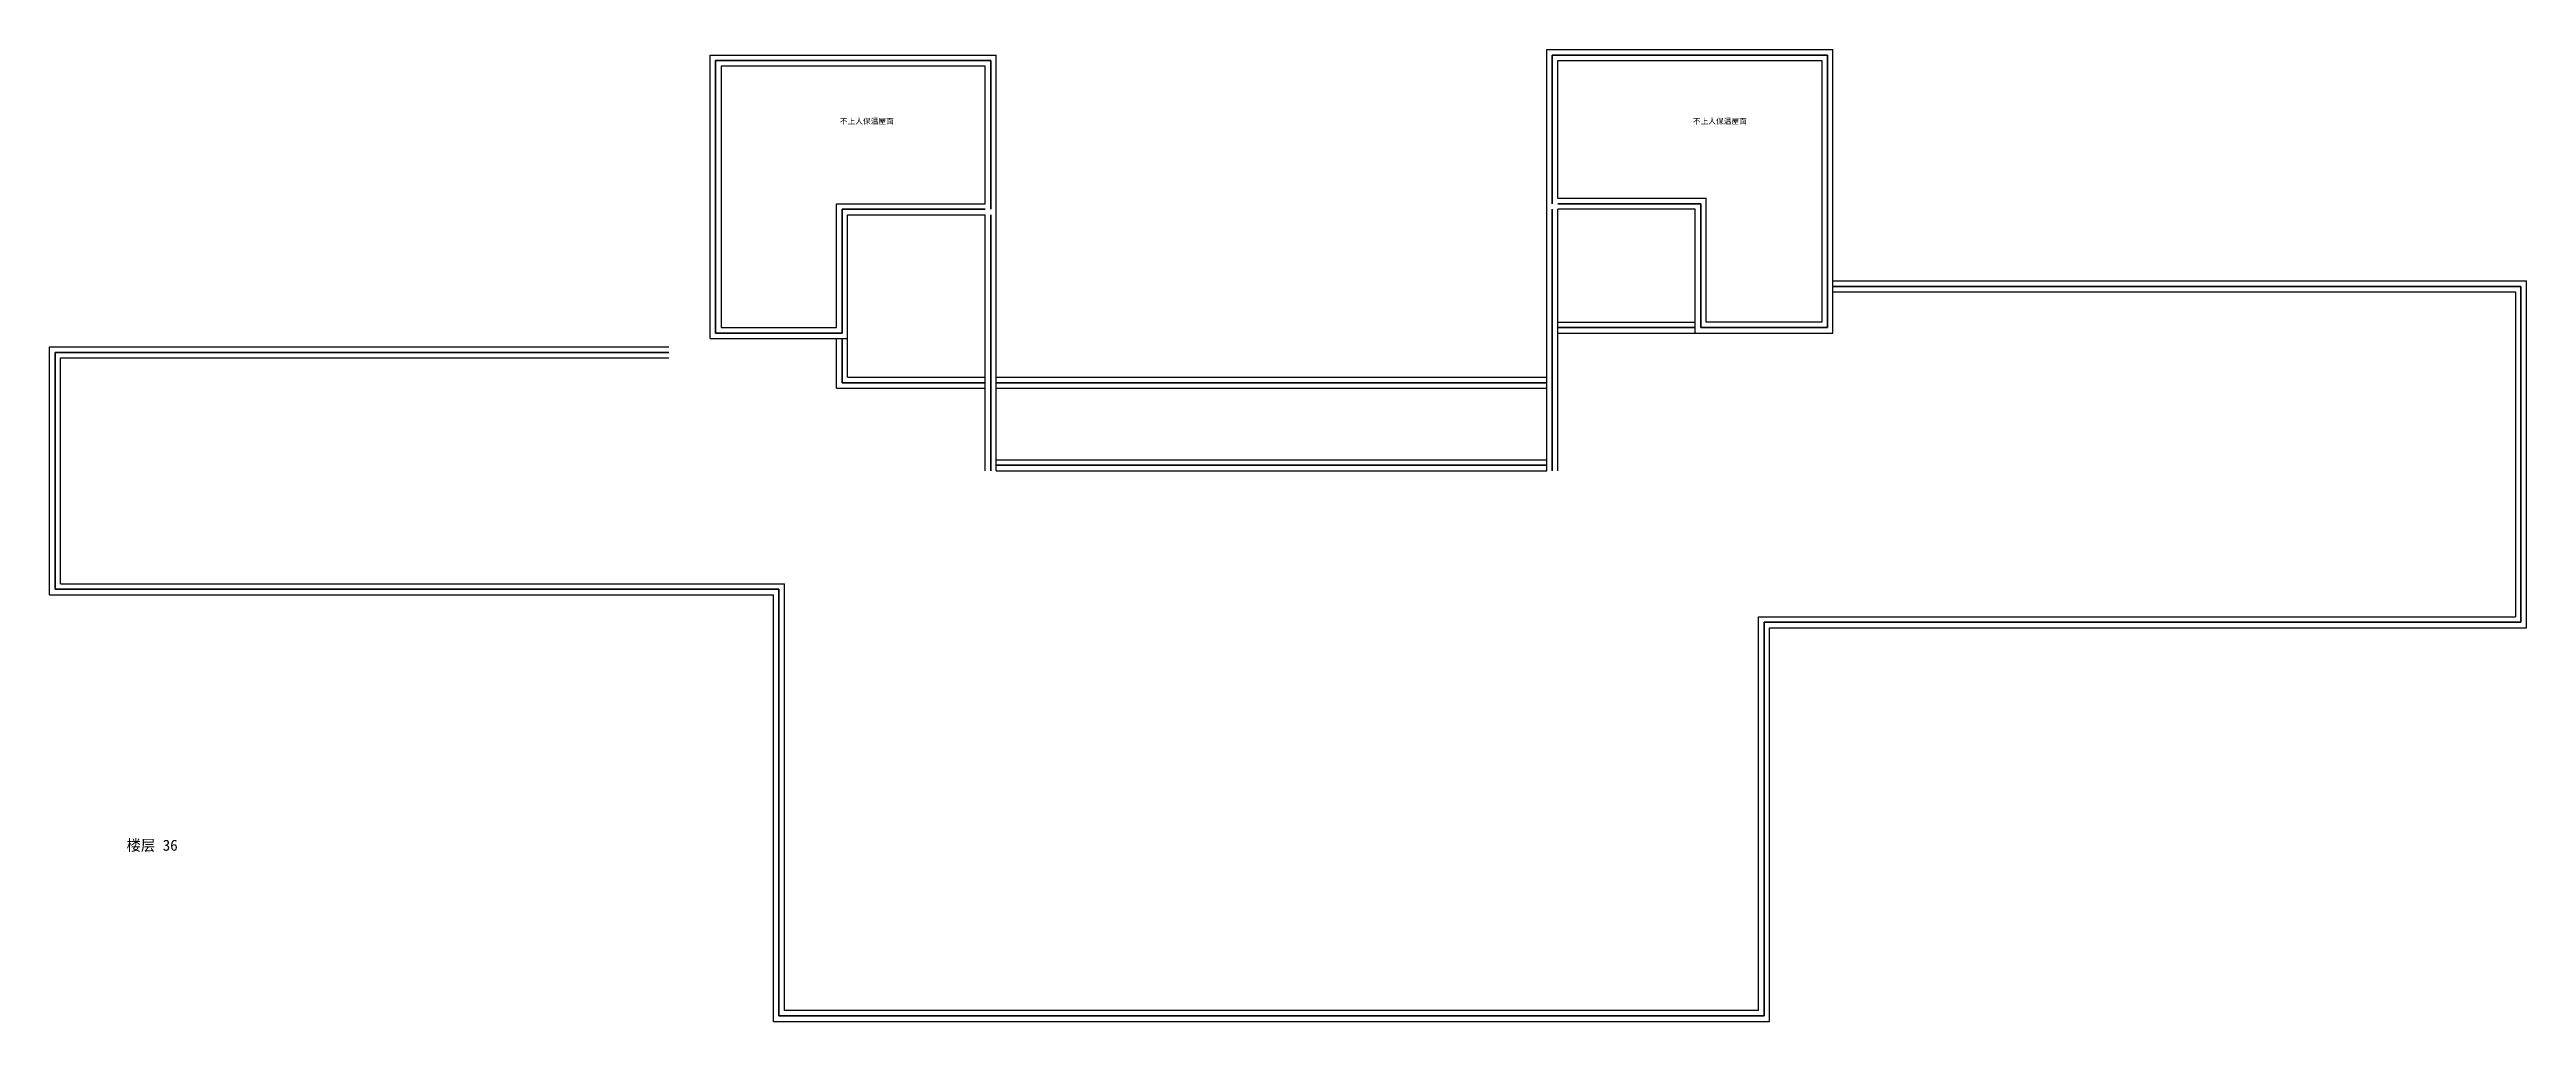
# Model space of a CAD drawing. Header units: metres. Extents: x -2 to 4946, y -14 to 381.
# Drawn here: x 3022 to 3922, y 28 to 381 of the extents above; entities that cross this region are included whole.
import ezdxf

# ---------------------------------------------------------------- set-up
doc = ezdxf.new("R2010")
doc.units = ezdxf.units.M
for name, color, linetype in [('ROOMS', 4, 'Continuous'), ('TEXT', 7, 'Continuous'), ('WALLS', 1, 'Continuous')]:
    doc.layers.add(name, color=color, linetype=linetype)

# ---------------------------------------------------------------- blocks, each defined once
blk = doc.blocks.new('FLOOR_36')
at = {"layer": 'ROOMS', "color": 4, "lineweight": 20}
for points in [[(308, 325), (362, 325), (362, 375), (266, 375), (266, 280), (308, 280)], [(666, 282), (666, 377), (570, 377), (570, 327), (624, 327), (624, 282)]]:
    blk.add_lwpolyline(points, dxfattribs=at)
at = {"layer": 'WALLS', "lineweight": 25}
for p, q in [((262, 379), (366, 379)), ((262, 276), (262, 379)), ((366, 321), (366, 379)), ((566, 381), (670, 381)), ((566, 323), (566, 381)), ((670, 278), (670, 381)), ((362, 375), (266, 375)), ((266, 375), (266, 280)), ((362, 325), (362, 375)), ((570, 377), (666, 377)), ((570, 327), (570, 377)), ((666, 377), (666, 282)), ((308, 325), (362, 325)), ((308, 280), (308, 325)), ((570, 327), (624, 327)), ((624, 282), (624, 327)), ((312, 321), (362, 321)), ((312, 276), (312, 321)), ((362, 228), (362, 321)), ((366, 228), (366, 321)), ((566, 228), (566, 323)), ((620, 323), (570, 323)), ((570, 228), (570, 323)), ((620, 278), (620, 323)), ((670, 297), (922, 297)), ((670, 293), (918, 293)), ((918, 293), (918, 175)), ((922, 171), (922, 297)), ((266, 280), (308, 280)), ((570, 282), (620, 282)), ((666, 282), (624, 282)), ((22, 273), (247, 273)), ((22, 183), (22, 273)), ((262, 276), (312, 276)), ((308, 258), (308, 276)), ((312, 262), (312, 276)), ((570, 278), (620, 278)), ((620, 278), (670, 278)), ((26, 269), (247, 269)), ((26, 187), (26, 269)), ((312, 262), (362, 262)), ((366, 262), (566, 262)), ((308, 258), (362, 258)), ((366, 258), (566, 258)), ((366, 232), (566, 232)), ((366, 228), (566, 228)), ((22, 183), (285, 183)), ((26, 187), (289, 187)), ((285, 28), (285, 183)), ((289, 32), (289, 187)), ((643, 175), (918, 175)), ((643, 32), (643, 175)), ((647, 171), (922, 171)), ((647, 28), (647, 171)), ((285, 28), (647, 28)), ((643, 32), (289, 32))]:
    blk.add_line(p, q, dxfattribs=at)
at = {"layer": 'WALLS', "lineweight": 40}
for p, q in [((568, 379), (668, 379)), ((568, 325), (568, 379)), ((668, 280), (668, 379)), ((264, 377), (364, 377)), ((264, 278), (264, 377)), ((364, 323), (364, 377)), ((570, 325), (622, 325)), ((622, 280), (622, 325)), ((310, 323), (362, 323)), ((310, 278), (310, 323)), ((364, 228), (364, 321)), ((568, 228), (568, 323)), ((670, 295), (920, 295)), ((920, 173), (920, 295)), ((570, 280), (620, 280)), ((622, 280), (668, 280)), ((24, 271), (247, 271)), ((24, 185), (24, 271)), ((264, 278), (310, 278)), ((310, 260), (310, 276)), ((310, 260), (362, 260)), ((366, 260), (566, 260)), ((366, 230), (566, 230)), ((24, 185), (287, 185)), ((287, 30), (287, 185)), ((645, 173), (920, 173)), ((645, 30), (645, 173)), ((287, 30), (645, 30))]:
    blk.add_line(p, q, dxfattribs=at)
at = {"layer": 'TEXT', "color": 7}
for s, height, p in [('不上人保温屋面', 2, (309.16, 353.98)), ('不上人保温屋面', 2, (619.12, 353.98)), ('楼层 36', 4, (50, 90))]:
    blk.add_text(s, height=height, dxfattribs=at).set_placement(p)

msp = doc.modelspace()

# ---------------------------------------------------------------- block references
at = {"layer": 'WALLS'}
msp.add_blockref('FLOOR_36', (3000, 0), dxfattribs=at)

doc.saveas('drawing.dxf')
